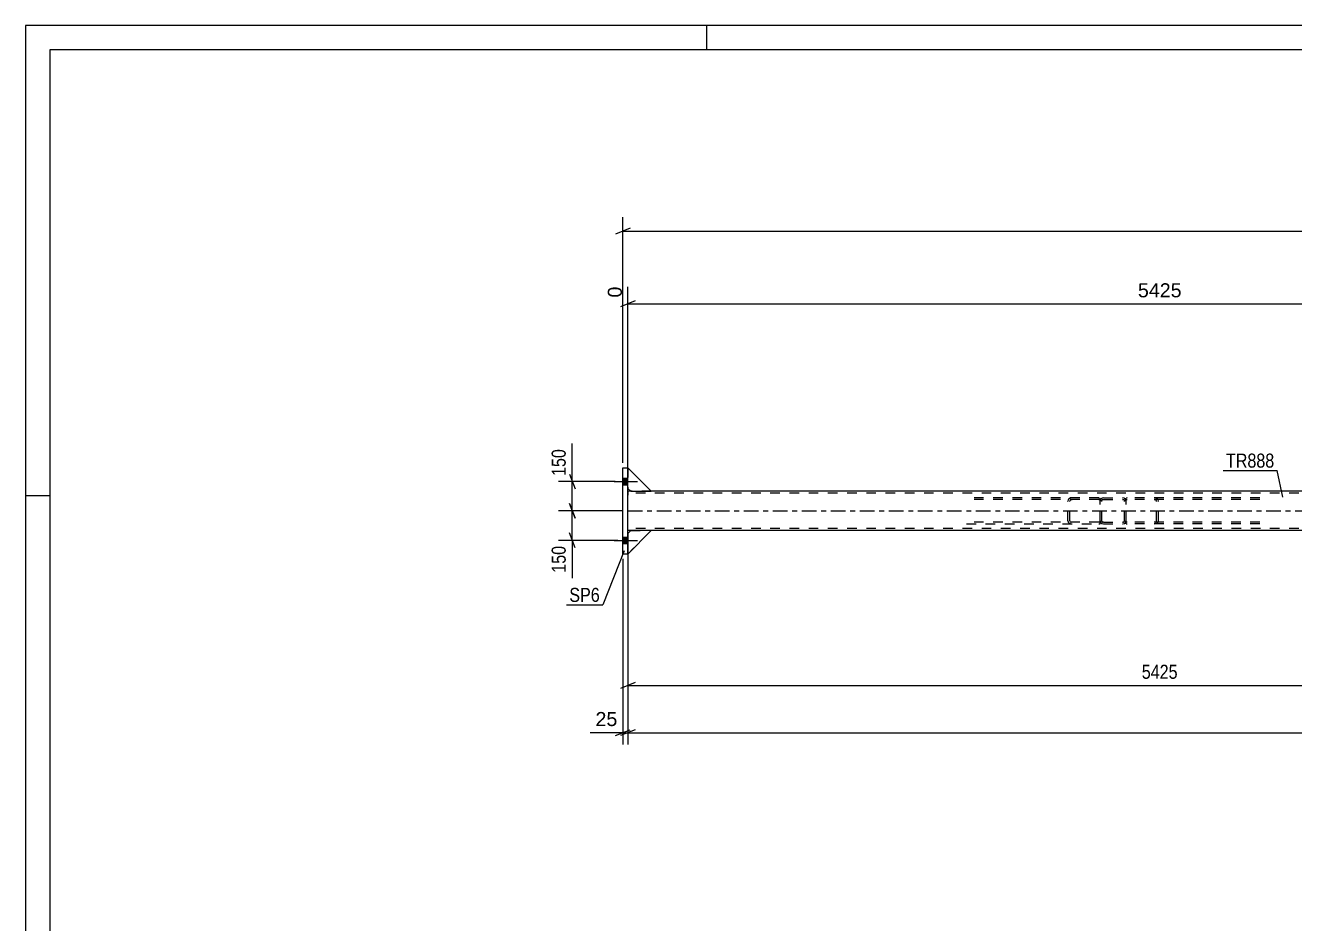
# Model space of a CAD drawing. Header units: millimetres. Extents: x 0 to 1189, y 0 to 841.
# Drawn here: x 0 to 258.9, y 657.7 to 841 of the extents above; entities that cross this region are included whole.
import ezdxf

# ---------------------------------------------------------------- set-up
doc = ezdxf.new("R2010")
doc.units = ezdxf.units.MM
doc.linetypes.add('DXK_LINE_DOT2', pattern=[3.9198, 1.9599, -1.9599])
doc.linetypes.add('DXK_LINE_DOT3', pattern=[5.9187, 2.979, -0.9799, 0.9799, -0.9799])
doc.styles.add('Arial', font='ARIAL.TTF', dxfattribs={"height": 0.2})
doc.styles.add('Arial Narrow', font='ARIALN.TTF', dxfattribs={"height": 0.2})

# ---------------------------------------------------------------- blocks, each defined once
blk = doc.blocks.new('Unknown-761548908-1132')
at = {"color": 5, "linetype": 'Continuous'}
for p, q in [((1189, 841), (0, 841)), ((0, 841), (0, 0)), ((139, 836), (139, 841)), ((1184, 836), (5, 836)), ((5, 836), (5, 5)), ((5, 745), (0, 745))]:
    blk.add_line(p, q, dxfattribs=at)
blk = doc.blocks.new('Part-761548908-2840 - 2707')
at = {"color": 2, "linetype": 'Continuous'}
for p, q in [((123.46, 737.94), (122.86, 737.34)), ((122.86, 733.14), (127.66, 737.94)), ((127.66, 737.94), (123.46, 737.94))]:
    blk.add_line(p, q, dxfattribs=at)
at = {"color": 7, "linetype": 'DXK_LINE_DOT2'}
blk.add_line((122.86, 737.34), (122.86, 733.14), dxfattribs=at)
blk = doc.blocks.new('Part-761548908-2727 - 2707')
at = {"color": 2, "linetype": 'Continuous'}
for p, q in [((121.86, 750.74), (122.86, 750.74)), ((121.86, 733.14), (121.86, 750.74)), ((122.86, 733.14), (122.86, 750.74)), ((122.86, 733.14), (121.86, 733.14))]:
    blk.add_line(p, q, dxfattribs=at)
blk = doc.blocks.new('Bolt-761548908-2711 - 2707')
at = {"linetype": 'Continuous'}
for points in [[(122.86, 747.28), (122.86, 748.6), (121.86, 748.6), (121.86, 747.28)], [(122.86, 747.28), (122.86, 748.6), (121.86, 748.6), (121.86, 747.28)], [(122.86, 735.28), (122.86, 736.6), (121.86, 736.6), (121.86, 735.28)], [(122.86, 735.28), (122.86, 736.6), (121.86, 736.6), (121.86, 735.28)]]:
    blk.add_hatch(color=1, dxfattribs=at).paths.add_polyline_path(points)
at = {"color": 1, "linetype": 'Continuous'}
for p, q in [((121.86, 748.6), (122.86, 748.6)), ((121.86, 748.6), (122.86, 748.6)), ((120.1, 747.94), (124.86, 747.94)), ((120.1, 747.94), (124.86, 747.94)), ((121.86, 747.28), (122.86, 747.28)), ((121.86, 747.28), (122.86, 747.28)), ((120.1, 735.94), (124.86, 735.94)), ((120.1, 735.94), (124.86, 735.94)), ((121.86, 736.6), (122.86, 736.6)), ((121.86, 736.6), (122.86, 736.6)), ((121.86, 735.28), (122.86, 735.28)), ((121.86, 735.28), (122.86, 735.28))]:
    blk.add_line(p, q, dxfattribs=at)
blk = doc.blocks.new('Part-761548908-2744 - 2707')
at = {"color": 7, "linetype": 'DXK_LINE_DOT2'}
for p, q in [((219.27, 744.19), (219.22, 743.94)), ((219.22, 739.94), (219.22, 743.94)), ((219.54, 743.94), (219.56, 744.06)), ((219.54, 739.94), (219.54, 743.94)), ((219.86, 744.58), (219.61, 744.53)), ((219.73, 744.24), (219.86, 744.26)), ((219.86, 744.58), (223.86, 744.58)), ((219.86, 744.26), (223.86, 744.26)), ((224.1, 744.53), (223.86, 744.58)), ((223.86, 744.26), (223.98, 744.24)), ((224.15, 744.06), (224.18, 743.94)), ((224.18, 739.94), (224.18, 743.94)), ((224.5, 743.94), (224.45, 744.19)), ((224.5, 739.94), (224.5, 743.94)), ((219.22, 739.94), (219.27, 739.7)), ((219.56, 739.82), (219.54, 739.94)), ((219.61, 739.35), (219.86, 739.3)), ((219.86, 739.62), (219.73, 739.65)), ((219.86, 739.62), (223.86, 739.62)), ((219.86, 739.3), (223.86, 739.3)), ((223.98, 739.65), (223.86, 739.62)), ((223.86, 739.3), (224.1, 739.35)), ((224.18, 739.94), (224.15, 739.82)), ((224.45, 739.7), (224.5, 739.94))]:
    blk.add_line(p, q, dxfattribs=at)
for centre, radius, start, end in [((219.86, 743.94), 0.64, 112.5, 157.5), ((219.86, 743.94), 0.32, 112.5, 157.5), ((223.86, 743.94), 0.32, 22.5, 67.5), ((223.86, 743.94), 0.64, 22.5, 67.5), ((219.86, 739.94), 0.64, 202.5, 247.5), ((219.86, 739.94), 0.32, 202.5, 247.5), ((223.86, 739.94), 0.32, 292.5, 337.5), ((223.86, 739.94), 0.64, 292.5, 337.5)]:
    blk.add_arc(centre, radius, start, end, dxfattribs=at)
blk = doc.blocks.new('Part-761548908-2746 - 2707')
at = {"color": 7, "linetype": 'DXK_LINE_DOT2'}
for p, q in [((218.96, 744.58), (191.93, 744.58)), ((218.96, 744.26), (191.93, 744.26)), ((212.66, 744.19), (212.59, 743.94)), ((212.59, 739.94), (212.59, 743.94)), ((213.03, 743.94), (213.06, 744.06)), ((213.03, 739.94), (213.03, 743.94)), ((213.47, 744.58), (213.13, 744.53)), ((213.3, 744.24), (213.47, 744.26)), ((218.96, 744.58), (219.22, 744.55)), ((218.96, 744.26), (219.13, 744.24)), ((219.13, 744.24), (219.22, 744.19)), ((219.22, 739.34), (219.22, 744.55)), ((218.96, 739.62), (191.93, 739.62)), ((191.93, 739.3), (218.96, 739.3)), ((212.59, 739.94), (212.66, 739.7)), ((213.06, 739.82), (213.03, 739.94)), ((213.13, 739.35), (213.47, 739.3)), ((213.47, 739.62), (213.3, 739.65)), ((219.13, 739.65), (218.96, 739.62)), ((218.96, 739.3), (219.22, 739.34)), ((219.22, 739.69), (219.13, 739.65))]:
    blk.add_line(p, q, dxfattribs=at)
for centre, radius, start, end in [((213.33, 743.76), 0.802, 104.5547, 147.5896), ((213.4, 743.85), 0.401, 104.5547, 147.5896), ((213.33, 740.13), 0.802, 212.4104, 255.4453), ((213.4, 740.03), 0.401, 212.4104, 255.4453)]:
    blk.add_arc(centre, radius, start, end, dxfattribs=at)
blk = doc.blocks.new('Part-761548908-2748 - 2707')
at = {"color": 7, "linetype": 'DXK_LINE_DOT2'}
for p, q in [((224.75, 744.58), (224.5, 744.55)), ((224.5, 739.34), (224.5, 744.55)), ((224.5, 744.19), (224.59, 744.24)), ((224.59, 744.24), (224.75, 744.26)), ((251.79, 744.58), (224.75, 744.58)), ((251.79, 744.26), (224.75, 744.26)), ((230.58, 744.53), (230.24, 744.58)), ((230.24, 744.26), (230.41, 744.24)), ((230.65, 744.06), (230.68, 743.94)), ((230.68, 739.94), (230.68, 743.94)), ((231.12, 743.94), (231.06, 744.19)), ((231.12, 739.94), (231.12, 743.94)), ((224.59, 739.65), (224.5, 739.69)), ((224.5, 739.34), (224.75, 739.3)), ((224.75, 739.62), (224.59, 739.65)), ((251.79, 739.62), (224.75, 739.62)), ((251.79, 739.3), (224.75, 739.3)), ((230.41, 739.65), (230.24, 739.62)), ((230.24, 739.3), (230.58, 739.35)), ((230.68, 739.94), (230.65, 739.82)), ((231.06, 739.7), (231.12, 739.94))]:
    blk.add_line(p, q, dxfattribs=at)
for centre, radius, start, end in [((230.31, 743.85), 0.401, 32.4105, 75.4453), ((230.38, 743.76), 0.802, 32.4105, 75.4453), ((230.31, 740.03), 0.401, 284.5547, 327.5895), ((230.38, 740.13), 0.802, 284.5547, 327.5895)]:
    blk.add_arc(centre, radius, start, end, dxfattribs=at)
blk = doc.blocks.new('Part-761548908-2781 - 2707')
at = {"color": 2, "linetype": 'Continuous'}
for p, q in [((123.46, 745.94), (122.86, 745.94)), ((339.88, 745.94), (127.66, 745.94)), ((122.86, 738.74), (122.86, 745.14)), ((123.46, 737.94), (122.86, 737.94)), ((339.88, 737.94), (127.66, 737.94))]:
    blk.add_line(p, q, dxfattribs=at)
at = {"color": 7, "linetype": 'DXK_LINE_DOT2'}
for p, q in [((122.86, 745.94), (122.86, 745.14)), ((122.86, 745.94), (122.86, 745.71)), ((127.66, 745.94), (123.46, 745.94)), ((710.5, 745.54), (122.86, 745.54)), ((122.86, 737.94), (122.86, 738.74)), ((710.5, 738.34), (122.86, 738.34)), ((127.66, 737.94), (123.46, 737.94))]:
    blk.add_line(p, q, dxfattribs=at)
at = {"color": 7, "linetype": 'DXK_LINE_DOT3'}
blk.add_line((122.86, 741.94), (710.5, 741.94), dxfattribs=at)
blk = doc.blocks.new('Part-761548908-2842 - 2707')
at = {"color": 7, "linetype": 'DXK_LINE_DOT2'}
for p, q in [((127.66, 745.94), (122.86, 750.74)), ((122.86, 750.74), (122.86, 746.54)), ((122.86, 746.54), (123.46, 745.94)), ((123.46, 745.94), (127.66, 745.94))]:
    blk.add_line(p, q, dxfattribs=at)
blk = doc.blocks.new('Part-761548908-2839 - 2707')
at = {"color": 7, "linetype": 'DXK_LINE_DOT2'}
for p, q in [((122.86, 737.34), (123.46, 737.94)), ((127.66, 737.94), (122.86, 733.14)), ((123.46, 737.94), (127.66, 737.94)), ((122.86, 733.14), (122.86, 737.34))]:
    blk.add_line(p, q, dxfattribs=at)
blk = doc.blocks.new('Part-761548908-2841 - 2707')
at = {"color": 7, "linetype": 'DXK_LINE_DOT2'}
for p, q in [((122.86, 737.34), (123.46, 737.94)), ((127.66, 737.94), (122.86, 733.14)), ((123.46, 737.94), (127.66, 737.94)), ((122.86, 733.14), (122.86, 737.34))]:
    blk.add_line(p, q, dxfattribs=at)
blk = doc.blocks.new('Part-761548908-2843 - 2707')
at = {"color": 2, "linetype": 'Continuous'}
for p, q in [((127.66, 745.94), (122.86, 750.74)), ((122.86, 746.54), (123.46, 745.94)), ((123.46, 745.94), (127.66, 745.94))]:
    blk.add_line(p, q, dxfattribs=at)
at = {"color": 7, "linetype": 'DXK_LINE_DOT2'}
blk.add_line((122.86, 750.74), (122.86, 746.54), dxfattribs=at)
blk = doc.blocks.new('Part-761548908-2844 - 2707')
at = {"color": 7, "linetype": 'DXK_LINE_DOT2'}
for p, q in [((127.66, 745.94), (122.86, 750.74)), ((122.86, 750.74), (122.86, 746.54)), ((122.86, 746.54), (123.46, 745.94)), ((123.46, 745.94), (127.66, 745.94))]:
    blk.add_line(p, q, dxfattribs=at)
blk = doc.blocks.new('StraightDimension-761548908-3007 - 2707')
at = {"color": 7, "linetype": 'Continuous'}
for p, q in [((122.86, 736.94), (122.86, 703.94)), ((339.87, 726.73), (339.87, 703.94)), ((124.36, 706.94), (121.36, 705.74)), ((338.37, 705.74), (341.37, 706.94)), ((122.86, 706.34), (339.87, 706.34))]:
    blk.add_line(p, q, dxfattribs=at)
at = {"color": 0}
blk.add_wipeout([(235.62, 707.09), (235.62, 711.29), (227.1, 711.29), (227.1, 707.09)], dxfattribs=at)
at = {"color": 3, "style": 'Arial Narrow'}
blk.add_text('5425', height=2.863, dxfattribs=at).set_placement((227.7, 707.69))
blk = doc.blocks.new('StraightDimension-761548908-14947 - 2707')
at = {"color": 7, "linetype": 'Continuous'}
for p, q in [((339.87, 756.47), (339.87, 794.37)), ((122.86, 746.94), (122.86, 787.69)), ((124.36, 784.77), (121.36, 783.57)), ((338.37, 783.57), (341.37, 784.77)), ((122.86, 784.17), (339.87, 784.17))]:
    blk.add_line(p, q, dxfattribs=at)
at = {"color": 0, "linetype": 'Continuous'}
for points in [[(339.27, 794.97), (335.07, 794.97), (335.07, 784.87), (339.27, 784.87)], [(122.26, 788.29), (118.06, 788.29), (118.06, 784.87), (122.26, 784.87)]]:
    blk.add_wipeout(points, dxfattribs=at)
at = {"color": 0}
blk.add_wipeout([(236.41, 784.92), (236.41, 789.12), (226.31, 789.12), (226.31, 784.92)], dxfattribs=at)
at = {"color": 3, "linetype": 'Continuous', "style": 'Arial'}
for s, height, p in [('5425', 2.865, (338.67, 785.47)), ('0', 2.87, (121.66, 785.47))]:
    blk.add_text(s, height=height, rotation=90.0002, dxfattribs=at).set_placement(p)
at = {"color": 3, "style": 'Arial'}
blk.add_text('5425', height=2.865, dxfattribs=at).set_placement((226.91, 785.52))
blk = doc.blocks.new('StraightDimension-761548908-16654 - 2707')
at = {"color": 7, "linetype": 'Continuous'}
for p, q in [((121.86, 751.74), (121.86, 801.86)), ((123.36, 799.61), (120.36, 798.41)), ((121.86, 799.01), (722.4, 799.01))]:
    blk.add_line(p, q, dxfattribs=at)
blk = doc.blocks.new('StraightDimension-761548908-16760 - 2707')
at = {"color": 7, "linetype": 'Continuous'}
for p, q in [((122.86, 732.14), (122.86, 694.3)), ((124.36, 697.3), (121.36, 696.1)), ((122.86, 696.7), (721.4, 696.7))]:
    blk.add_line(p, q, dxfattribs=at)
blk = doc.blocks.new('StraightDimension-761548908-16761 - 2707')
at = {"color": 7, "linetype": 'Continuous'}
for p, q in [((121.86, 732.14), (121.86, 694.3)), ((122.86, 732.14), (122.86, 694.3)), ((120.36, 696.1), (123.36, 697.3)), ((124.36, 697.3), (121.36, 696.1)), ((121.86, 696.7), (122.86, 696.7))]:
    blk.add_line(p, q, dxfattribs=at)
at = {"color": 0}
blk.add_wipeout([(121.33, 697.45), (121.33, 701.65), (115.68, 701.65), (115.68, 697.45)], dxfattribs=at)
at = {"color": 7, "linetype": 'Continuous'}
blk.add_line((121.86, 696.7), (115.16, 696.7), dxfattribs=at)
blk.add_line((121.86, 696.7), (115.16, 696.7), dxfattribs=at)
at = {"color": 3, "style": 'Arial'}
blk.add_text('25', height=2.865, dxfattribs=at).set_placement((116.28, 698.05))
blk = doc.blocks.new('StraightDimension-761548908-33543 - 2707')
at = {"color": 7, "linetype": 'Continuous'}
for p, q in [((110.95, 749.44), (112.15, 746.44)), ((120.27, 747.94), (108.7, 747.94)), ((111.55, 741.94), (111.55, 747.94)), ((112.15, 740.44), (110.95, 743.44)), ((121.86, 741.94), (108.7, 741.94))]:
    blk.add_line(p, q, dxfattribs=at)
at = {"color": 0}
blk.add_wipeout([(110.8, 755.15), (106.6, 755.15), (106.6, 748.47), (110.8, 748.47)], dxfattribs=at)
at = {"color": 7, "linetype": 'Continuous'}
blk.add_line((111.55, 747.94), (111.55, 755.68), dxfattribs=at)
blk.add_line((111.55, 747.94), (111.55, 755.68), dxfattribs=at)
at = {"color": 3, "style": 'Arial Narrow'}
blk.add_text('150', height=2.863, rotation=90.0002, dxfattribs=at).set_placement((110.2, 749.07))
blk = doc.blocks.new('StraightDimension-761548908-33544 - 2707')
at = {"color": 7, "linetype": 'Continuous'}
for p, q in [((110.95, 743.44), (112.15, 740.44)), ((121.86, 741.94), (108.7, 741.94)), ((111.55, 735.94), (111.55, 741.94)), ((120.86, 735.94), (108.7, 735.94)), ((112.15, 734.44), (110.95, 737.44))]:
    blk.add_line(p, q, dxfattribs=at)
at = {"color": 0}
blk.add_wipeout([(110.8, 735.42), (106.6, 735.42), (106.6, 728.73), (110.8, 728.73)], dxfattribs=at)
at = {"color": 7, "linetype": 'Continuous'}
blk.add_line((111.55, 735.94), (111.55, 728.21), dxfattribs=at)
blk.add_line((111.55, 735.94), (111.55, 728.21), dxfattribs=at)
at = {"color": 3, "style": 'Arial Narrow'}
blk.add_text('150', height=2.863, rotation=90.0002, dxfattribs=at).set_placement((110.2, 729.33))
blk = doc.blocks.new('Mark-761548908-2723 - 2707')
at = {"color": 0}
blk.add_wipeout([(117.15, 723.38), (117.15, 726.38), (110.94, 726.38), (110.94, 723.38)], dxfattribs=at)
blk.add_wipeout([(117.15, 723.38), (117.15, 726.38), (110.94, 726.38), (110.94, 723.38)], dxfattribs=at)
at = {"color": 30, "linetype": 'Continuous'}
for p in [(122.13, 733.79), (110.34, 722.78)]:
    blk.add_line(p, (117.75, 722.78), dxfattribs=at)
at = {"color": 3, "style": 'Arial Narrow'}
blk.add_text('SP6', height=2.863, dxfattribs=at).set_placement((110.94, 723.38))
blk = doc.blocks.new('Mark-761548908-2777 - 2707')
at = {"color": 0}
blk.add_wipeout([(254.73, 750.77), (254.73, 753.77), (244.87, 753.77), (244.87, 750.77)], dxfattribs=at)
blk.add_wipeout([(254.73, 750.77), (254.73, 753.77), (244.87, 753.77), (244.87, 750.77)], dxfattribs=at)
at = {"color": 30, "linetype": 'Continuous'}
for p in [(244.27, 750.17), (256.45, 744.73)]:
    blk.add_line(p, (255.33, 750.17), dxfattribs=at)
at = {"color": 3, "style": 'Arial Narrow'}
blk.add_text('TR888', height=2.863, dxfattribs=at).set_placement((244.87, 750.77))

msp = doc.modelspace()

# ---------------------------------------------------------------- block references
for name in ['Unknown-761548908-1132', 'Part-761548908-2727 - 2707', 'Part-761548908-2842 - 2707', 'Part-761548908-2843 - 2707', 'Part-761548908-2844 - 2707', 'Bolt-761548908-2711 - 2707', 'Part-761548908-2781 - 2707', 'Part-761548908-2746 - 2707', 'Part-761548908-2744 - 2707', 'Part-761548908-2748 - 2707', 'Part-761548908-2840 - 2707', 'Part-761548908-2839 - 2707', 'Part-761548908-2841 - 2707']:
    msp.add_blockref(name, (0, 0))

# ---------------------------------------------------------------- next in the draw order: block references
for name in ['StraightDimension-761548908-14947 - 2707', 'StraightDimension-761548908-3007 - 2707']:
    msp.add_blockref(name, (0, 0))

# ---------------------------------------------------------------- next in the draw order: block references
for name in ['StraightDimension-761548908-16654 - 2707', 'StraightDimension-761548908-16760 - 2707']:
    msp.add_blockref(name, (0, 0))

# ---------------------------------------------------------------- next in the draw order: block references
for name in ['StraightDimension-761548908-33543 - 2707', 'Mark-761548908-2777 - 2707', 'StraightDimension-761548908-16761 - 2707']:
    msp.add_blockref(name, (0, 0))

# ---------------------------------------------------------------- next in the draw order: block references
msp.add_blockref('StraightDimension-761548908-33544 - 2707', (0, 0))

# ---------------------------------------------------------------- next in the draw order: block references
msp.add_blockref('Mark-761548908-2723 - 2707', (0, 0))

doc.saveas('drawing.dxf')
